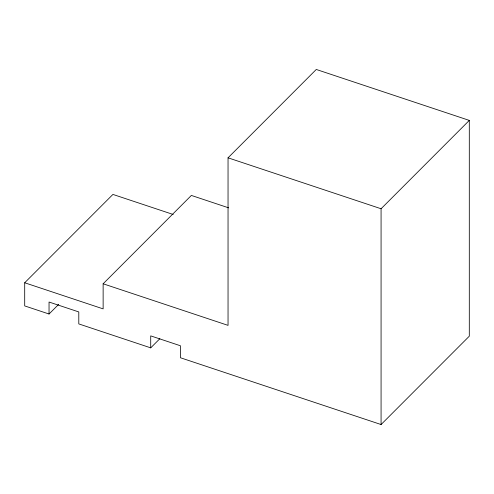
<?xml version="1.0" encoding="UTF-8"?>
<svg xmlns="http://www.w3.org/2000/svg" width="494" height="494" viewBox="0 0 494 494"><rect width="100%" height="100%" fill="white"/><g stroke="black" fill="none" stroke-linecap="round" stroke-linejoin="round"><path stroke-width="0.74" d="M58.724 304.316L49.042 314.011L24.7 305.91L24.7 282.766L112.928 194.42L173.209 214.482M24.7 282.766L103.135 308.88L103.135 283.784L228.043 325.367L228.043 157.814L316.271 69.463L469.3 120.406L469.3 336.186L381.072 424.537L180.464 357.761L180.464 345.781L150.713 335.877L150.713 347.856L78.793 323.916L78.793 311.936L49.042 302.032L49.042 314.011M103.135 283.784L191.363 195.433L228.617 207.838M150.713 347.856L159.858 338.699M381.072 424.537L381.072 208.752L469.3 120.406M228.043 157.814L381.072 208.752"/></g></svg>
